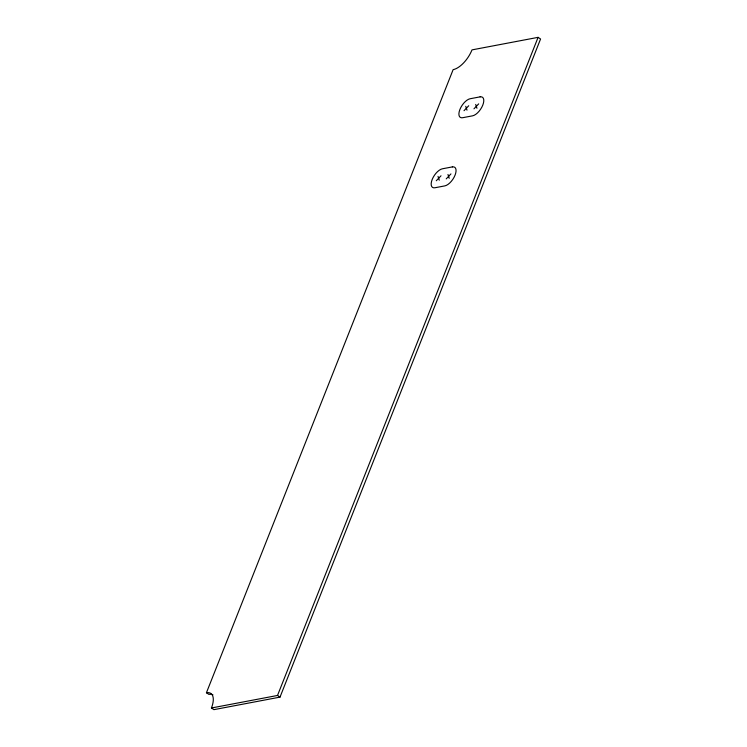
<?xml version="1.0" encoding="UTF-8"?>
<svg xmlns="http://www.w3.org/2000/svg" width="747" height="747" viewBox="0 0 747 747"><rect width="100%" height="100%" fill="white"/><g stroke="black" fill="none" stroke-linecap="round" stroke-linejoin="round"><path stroke-width="1.12" d="M206.433 692.74L453.13 69.648A20.281 9.534 -56.1 0 0 472.001 49.881L538.092 37.35L540.567 39.012L280.004 697.119L213.913 709.65L211.438 707.988A20.281 9.534 -56.1 0 0 206.433 692.74L208.908 694.402A20.281 9.534 -56.1 0 1 212.951 694.869M211.438 707.988L277.52 695.457L538.092 37.35M464.018 110.705L468.733 105.757M473.962 108.819L478.687 103.87M436.285 180.746L441.001 175.806M446.23 178.869L450.945 173.92M277.52 695.457L280.004 697.119M475.699 104.44L476.95 108.25M465.755 106.326L467.006 110.136M447.967 174.49L449.218 178.3M438.022 176.376L439.273 180.186M480.078 96.858L470.134 98.744A10.99 5.164 -56.1 0 0 459.909 109.454A10.99 5.164 -56.1 0 0 462.626 117.718L472.571 115.832A10.99 5.164 -56.1 0 0 482.786 105.122A10.99 5.164 -56.1 0 0 480.078 96.858M452.346 166.908L442.401 168.794A10.99 5.164 -56.1 0 0 432.177 179.504A10.99 5.164 -56.1 0 0 434.885 187.768L444.838 185.882A10.99 5.164 -56.1 0 0 455.054 175.171A10.99 5.164 -56.1 0 0 452.346 166.908"/></g></svg>
